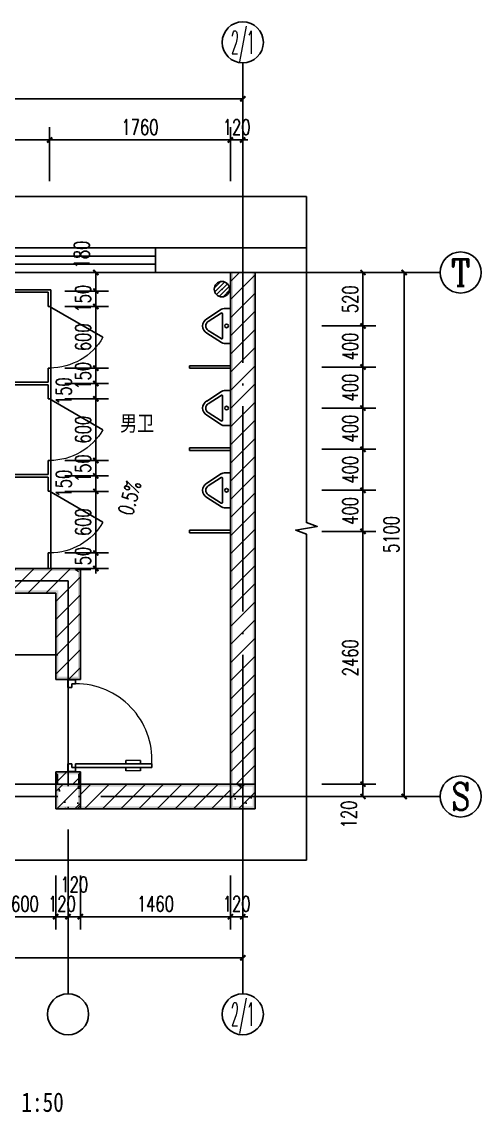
# Model space of a CAD drawing. Extents: x 14095202 to 14511487, y -1430609 to -90420.
# Drawn here: x 14101692 to 14106162, y -1408304 to -1397691 of the extents above; entities that cross this region are included whole.
import ezdxf
from ezdxf.enums import TextEntityAlignment as Align

# ---------------------------------------------------------------- set-up
doc = ezdxf.new("R2010")
doc.units = 0
doc.header["$LTSCALE"] = 1000
doc.header["$MEASUREMENT"] = 0
doc.linetypes.add('DOTE', pattern=[2.42, 2, -0.2, 0.02, -0.2])
for name, color, linetype in [('AXIS', 3, 'Continuous'), ('AXIS_TEXT', 7, 'Continuous'), ('COLUMN', 2, 'Continuous'), ('DIM_SYMB', 3, 'Continuous'), ('DOTE', 1, 'DOTE'), ('LVTRY', 6, 'Continuous'), ('PUB_DIM', 3, 'Continuous'), ('PUB_HATCH', 8, 'Continuous'), ('PUB_TEXT', 7, 'Continuous'), ('PUB_WALL', 9, 'Continuous'), ('WALL', 9, 'Continuous'), ('WALL-PARAPET', 6, 'Continuous'), ('WINDOW', 4, 'Continuous')]:
    doc.layers.add(name, color=color, linetype=linetype)
doc.styles.add('_TCH_AXIS', font='COMPLEX', dxfattribs={"bigfont": 'GBCBIG'})
doc.styles.add('_TCH_DIM', font='SIMPLEX', dxfattribs={"bigfont": 'GBCBIG'})
doc.styles.add('_TCH_DIM_T3', font='SIMPLEX', dxfattribs={"width": 0.705882, "bigfont": 'GBCBIG'})
doc.styles.add('COMPLEX', font='COMPLEX')
doc.styles.add('YAYA', font='', dxfattribs={"width": 0.8, "height": 1})
doc.styles.get('YAYA').set_extended_font_data('SimSun')
doc.dimstyles.new('_TCH_ARCH&&50', dxfattribs={"dimtxt": 148.75, "dimasz": 50, "dimexe": 125, "dimexo": 150, "dimgap": 50, "dimtad": 1, "dimdec": 0, "dimzin": 0, "dimdsep": 46, "dimtxsty": '_TCH_DIM_T3', "dimblk": 'ARCHTICK', "dimcen": 0.09, "dimclrt": 7, "dimazin": 2, "dimtfac": 1, "dimtdec": 0, "dimtix": 1, "dimtmove": 2, "dimatfit": 3, "dimfxl": 0, "dimtolj": 1, "dimtzin": 0, "dimarcsym": 0})
pattern_1 = [(45, (0, 89.76), (-88.388383, 88.388383), [])]
pattern_2 = [(45, (0, 0), (-88.3883476, 88.3883476), []), (50, (0, 0), (358.630091, -31.3760675), [37.5, -412.5]), (355, (0, 0), (-69.375667, 376.096067), [30, -330]), (100.4514, (29.9, -2.6), (289.254691, 344.719771), [31.870095, -350.571056]), (46.1842, (0, 100), (533.620524, -82.759507), [56.25, -618.75]), (96.6356, (44.47, 93.1), (467.331353, 487.058935), [47.805144, -525.8565]), (351.1842, (0, 100), (467.330973, 487.0593), [45, -495]), (21, (50, 75), (298.453526, -201.3094453), [37.5, -412.5]), (326, (50, 75), (121.657666, 362.575023), [30, -330]), (71.4514, (74.87, 58.22), (420.111314, 161.265248), [31.870095, -350.571056]), (37.5, (0, 0), (6.0799277, 166.4469269), [0, -326, 0, -335, 0, -331.25]), (7.5, (0, 0), (131.5347687, 197.205856), [0, -191, 0, -318.5, 0, -126.25]), (327.5, (-111.5, 0), (266.9112181, -11.2774359), [0, -125, 0, -390, 0, -517.5]), (317.5, (-161.5, 0), (291.5930847, 50.052491), [0, -162.5, 0, -259, 0, -367.5])]

# ---------------------------------------------------------------- blocks, each defined once
blk = doc.blocks.new('$lvtry$00000171')
for p, q in [((-74, 11), (-11, 74)), ((-70, -27), (27, 70)), ((-53, -53), (53, 53)), ((-27, -70), (70, 27)), ((11, -74), (74, -11))]:
    blk.add_line(p, q)
blk.add_circle((0, 0), 75)
blk.add_point((0, 0))
blk = doc.blocks.new('$lvtry$00000007')
for p, q in [((-170, 0), (170, 0)), ((-170, -61), (-170, 0)), ((-162, -88), (-69, -231)), ((-124, -91), (-43, -216)), ((-116, -76), (116, -76)), ((43, -216), (124, -91)), ((69, -231), (162, -88)), ((170, -61), (170, 0))]:
    blk.add_line(p, q)
blk.add_circle((0, -38), 17.7)
for centre, radius, start, end in [((-120, -61), 50, 180, 213.0863), ((-116, -86), 10, 90, 213.0863), ((116, -86), 10, 326.9137, 90), ((120, -61), 50, 326.9137, 0), ((0, -191), 80, 210, 330), ((0, -191), 50, 210, 330)]:
    blk.add_arc(centre, radius, start, end)
blk = doc.blocks.new('$DorLib2D$00000009')
for p, q in [((0.413, 0.905), (0.413, 0.081)), ((0.454, 0.905), (0.413, 0.905)), ((0.454, 0.081), (0.454, 0.905)), ((0.413, 0.782), (0.378, 0.782)), ((0.489, 0.782), (0.454, 0.782)), ((0.413, 0.624), (0.378, 0.624)), ((0.489, 0.624), (0.454, 0.624)), ((-0.494, 0.081), (-0.453, 0.081)), ((-0.494, -0.002), (-0.494, 0.081)), ((-0.453, 0.081), (-0.453, 0.039)), ((-0.453, 0.039), (-0.412, 0.039)), ((-0.412, 0.039), (-0.412, -0.002)), ((0.413, 0.081), (0.454, 0.081)), ((0.454, 0.039), (0.413, 0.039)), ((0.413, 0.039), (0.413, -0.002)), ((0.495, 0.081), (0.454, 0.081)), ((0.454, 0.081), (0.454, 0.039)), ((0.495, -0.002), (0.495, 0.081)), ((-0.494, -0.002), (-0.494, -0.002)), ((-0.412, -0.002), (-0.494, -0.002)), ((0.413, -0.002), (0.495, -0.002)), ((0.495, -0.002), (0.495, -0.002))]:
    blk.add_line(p, q)
at = {"lineweight": 13}
for p, q in [((0.378, 0.782), (0.378, 0.624)), ((0.489, 0.782), (0.489, 0.624))]:
    blk.add_line(p, q, dxfattribs=at)
blk.add_arc((0.372, 0.082), 0.825, 87.134, 180.0717, dxfattribs=at)
blk = doc.blocks.new('$TCHSYS$APDOOR2D')
blk.add_line((0.5, 0), (0, 0.866))
at = {"lineweight": 13}
blk.add_arc((0.5, 0), 1, 120, 180, dxfattribs=at)
blk = doc.blocks.new('$TCHSYS$WIN2D')
for p, q in [((-0.5, 0.5), (0.5, 0.5)), ((-0.5, 0.5), (-0.5, -0.5)), ((0.5, 0.5), (0.5, -0.5)), ((0.5, 0.1667), (-0.5, 0.1667)), ((0.5, -0.1667), (-0.5, -0.1667)), ((-0.5, -0.5), (0.5, -0.5))]:
    blk.add_line(p, q)
blk = doc.blocks.new('_AXISO')
blk.add_circle((0, 0), 0.5)
at = {"layer": 'AXIS_TEXT', "style": 'COMPLEX', "width": 1.041667}
blk.add_attdef('A', text='', height=0.56, dxfattribs=at).set_placement((-0.25, -0.28), (0.25, -0.28), align=Align.FIT)
blk = doc.blocks.new('_ArchTick')
at = {"color": 0, "linetype": 'ByBlock', "const_width": 0.4}
blk.add_lwpolyline([(-0.5, -0.5), (0.5, 0.5)], dxfattribs=at)
blk = doc.blocks.new('*D939')
at = {"layer": 'AXIS', "color": 0, "lineweight": -2}
for p, q in [((14097642, -1399241), (14097642, -1398316)), ((14103842, -1399241), (14103842, -1398316)), ((14097642, -1398441), (14103842, -1398441))]:
    blk.add_line(p, q, dxfattribs=at)
at = {"layer": 'Defpoints', "color": 0}
for p in [(14103842, -1398441), (14097642, -1399391), (14103842, -1399391)]:
    blk.add_point(p, dxfattribs=at)
at = {"layer": 'AXIS', "color": 0, "lineweight": -2, "xscale": 50, "yscale": 50, "zscale": 50, "rotation": 180}
blk.add_blockref('_ArchTick', (14097642, -1398441), dxfattribs=at)
at = {"layer": 'AXIS', "color": 0, "lineweight": -2, "xscale": 50, "yscale": 50, "zscale": 50}
blk.add_blockref('_ArchTick', (14103842, -1398441), dxfattribs=at)
at = {"layer": 'AXIS', "color": 7, "insert": (14100742, -1398316), "char_height": 148.8, "attachment_point": 5, "style": '_TCH_DIM_T3'}
blk.add_mtext('\\A1;6200', dxfattribs=at)
blk = doc.blocks.new('*D944')
at = {"layer": 'AXIS', "color": 0, "lineweight": -2}
for p, q in [((14100762, -1399241), (14100762, -1398716)), ((14101962, -1399241), (14101962, -1398716)), ((14100762, -1398841), (14101962, -1398841))]:
    blk.add_line(p, q, dxfattribs=at)
at = {"layer": 'Defpoints', "color": 0}
for p in [(14101962, -1398841), (14100762, -1399391), (14101962, -1399391)]:
    blk.add_point(p, dxfattribs=at)
at = {"layer": 'AXIS', "color": 0, "lineweight": -2, "xscale": 50, "yscale": 50, "zscale": 50, "rotation": 180}
blk.add_blockref('_ArchTick', (14100762, -1398841), dxfattribs=at)
at = {"layer": 'AXIS', "color": 0, "lineweight": -2, "xscale": 50, "yscale": 50, "zscale": 50}
blk.add_blockref('_ArchTick', (14101962, -1398841), dxfattribs=at)
at = {"layer": 'AXIS', "color": 7, "insert": (14101362, -1398716), "char_height": 148.8, "attachment_point": 5, "style": '_TCH_DIM_T3'}
blk.add_mtext('\\A1;1200', dxfattribs=at)
blk = doc.blocks.new('*D945')
at = {"layer": 'AXIS', "color": 0, "lineweight": -2}
for p, q in [((14101962, -1399241), (14101962, -1398716)), ((14103722, -1399241), (14103722, -1398716)), ((14101962, -1398841), (14103722, -1398841))]:
    blk.add_line(p, q, dxfattribs=at)
at = {"layer": 'Defpoints', "color": 0}
for p in [(14103722, -1398841), (14101962, -1399391), (14103722, -1399391)]:
    blk.add_point(p, dxfattribs=at)
at = {"layer": 'AXIS', "color": 0, "lineweight": -2, "xscale": 50, "yscale": 50, "zscale": 50, "rotation": 180}
blk.add_blockref('_ArchTick', (14101962, -1398841), dxfattribs=at)
at = {"layer": 'AXIS', "color": 0, "lineweight": -2, "xscale": 50, "yscale": 50, "zscale": 50}
blk.add_blockref('_ArchTick', (14103722, -1398841), dxfattribs=at)
at = {"layer": 'AXIS', "color": 7, "insert": (14102842, -1398716), "char_height": 148.8, "attachment_point": 5, "style": '_TCH_DIM_T3'}
blk.add_mtext('\\A1;1760', dxfattribs=at)
blk = doc.blocks.new('*D946')
at = {"layer": 'AXIS', "color": 0, "lineweight": -2}
for p, q in [((14103722, -1399241), (14103722, -1398716)), ((14103842, -1399241), (14103842, -1398716)), ((14103722, -1398841), (14103672, -1398841)), ((14103722, -1398841), (14103842, -1398841)), ((14103842, -1398841), (14103892, -1398841))]:
    blk.add_line(p, q, dxfattribs=at)
at = {"layer": 'Defpoints', "color": 0}
for p in [(14103842, -1398841), (14103722, -1399391), (14103842, -1399391)]:
    blk.add_point(p, dxfattribs=at)
at = {"layer": 'AXIS', "color": 0, "lineweight": -2, "xscale": 50, "yscale": 50, "zscale": 50}
blk.add_blockref('_ArchTick', (14103722, -1398841), dxfattribs=at)
at = {"layer": 'AXIS', "color": 0, "lineweight": -2, "xscale": 50, "yscale": 50, "zscale": 50, "rotation": 180}
blk.add_blockref('_ArchTick', (14103842, -1398841), dxfattribs=at)
at = {"layer": 'AXIS', "color": 7, "insert": (14103782, -1398716), "char_height": 148.8, "attachment_point": 5, "style": '_TCH_DIM_T3'}
blk.add_mtext('\\A1;120', dxfattribs=at)
blk = doc.blocks.new('*D947')
at = {"layer": 'AXIS', "color": 0, "lineweight": -2}
for p, q in [((14097642, -1406001), (14097642, -1406926)), ((14103842, -1406001), (14103842, -1406926)), ((14097642, -1406801), (14103842, -1406801))]:
    blk.add_line(p, q, dxfattribs=at)
at = {"layer": 'Defpoints', "color": 0}
for p in [(14097642, -1405851), (14103842, -1405851), (14103842, -1406801)]:
    blk.add_point(p, dxfattribs=at)
at = {"layer": 'AXIS', "color": 0, "lineweight": -2, "xscale": 50, "yscale": 50, "zscale": 50, "rotation": 180}
blk.add_blockref('_ArchTick', (14097642, -1406801), dxfattribs=at)
at = {"layer": 'AXIS', "color": 0, "lineweight": -2, "xscale": 50, "yscale": 50, "zscale": 50}
blk.add_blockref('_ArchTick', (14103842, -1406801), dxfattribs=at)
at = {"layer": 'AXIS', "color": 7, "insert": (14100742, -1406676), "char_height": 148.8, "attachment_point": 5, "style": '_TCH_DIM_T3'}
blk.add_mtext('\\A1;6200', dxfattribs=at)
blk = doc.blocks.new('*D954')
at = {"layer": 'AXIS', "color": 0, "lineweight": -2}
for p, q in [((14101422, -1406001), (14101422, -1406526)), ((14102022, -1406001), (14102022, -1406526)), ((14101422, -1406401), (14102022, -1406401))]:
    blk.add_line(p, q, dxfattribs=at)
at = {"layer": 'Defpoints', "color": 0}
for p in [(14101422, -1405851), (14102022, -1405851), (14102022, -1406401)]:
    blk.add_point(p, dxfattribs=at)
at = {"layer": 'AXIS', "color": 0, "lineweight": -2, "xscale": 50, "yscale": 50, "zscale": 50, "rotation": 180}
blk.add_blockref('_ArchTick', (14101422, -1406401), dxfattribs=at)
at = {"layer": 'AXIS', "color": 0, "lineweight": -2, "xscale": 50, "yscale": 50, "zscale": 50}
blk.add_blockref('_ArchTick', (14102022, -1406401), dxfattribs=at)
at = {"layer": 'AXIS', "color": 7, "insert": (14101722, -1406276), "char_height": 148.8, "attachment_point": 5, "style": '_TCH_DIM_T3'}
blk.add_mtext('\\A1;600', dxfattribs=at)
blk = doc.blocks.new('*D955')
at = {"layer": 'AXIS', "color": 0, "lineweight": -2}
for p, q in [((14102022, -1406001), (14102022, -1406526)), ((14102142, -1406001), (14102142, -1406526)), ((14102022, -1406401), (14101972, -1406401)), ((14102022, -1406401), (14102142, -1406401)), ((14102142, -1406401), (14102192, -1406401))]:
    blk.add_line(p, q, dxfattribs=at)
at = {"layer": 'Defpoints', "color": 0}
for p in [(14102022, -1405851), (14102142, -1405851), (14102142, -1406401)]:
    blk.add_point(p, dxfattribs=at)
at = {"layer": 'AXIS', "color": 0, "lineweight": -2, "xscale": 50, "yscale": 50, "zscale": 50}
blk.add_blockref('_ArchTick', (14102022, -1406401), dxfattribs=at)
at = {"layer": 'AXIS', "color": 0, "lineweight": -2, "xscale": 50, "yscale": 50, "zscale": 50, "rotation": 180}
blk.add_blockref('_ArchTick', (14102142, -1406401), dxfattribs=at)
at = {"layer": 'AXIS', "color": 7, "insert": (14102082, -1406276), "char_height": 148.8, "attachment_point": 5, "style": '_TCH_DIM_T3'}
blk.add_mtext('\\A1;120', dxfattribs=at)
blk = doc.blocks.new('*D956')
at = {"layer": 'AXIS', "color": 0, "lineweight": -2}
for p, q in [((14102142, -1406001), (14102142, -1406526)), ((14102262, -1406001), (14102262, -1406526)), ((14102142, -1406401), (14102262, -1406401))]:
    blk.add_line(p, q, dxfattribs=at)
at = {"layer": 'Defpoints', "color": 0}
for p in [(14102142, -1405851), (14102262, -1405851), (14102262, -1406401)]:
    blk.add_point(p, dxfattribs=at)
at = {"layer": 'AXIS', "color": 0, "lineweight": -2, "xscale": 50, "yscale": 50, "zscale": 50, "rotation": 180}
blk.add_blockref('_ArchTick', (14102142, -1406401), dxfattribs=at)
at = {"layer": 'AXIS', "color": 0, "lineweight": -2, "xscale": 50, "yscale": 50, "zscale": 50}
blk.add_blockref('_ArchTick', (14102262, -1406401), dxfattribs=at)
at = {"layer": 'AXIS', "color": 7, "insert": (14102202, -1406088), "char_height": 148.8, "attachment_point": 5, "style": '_TCH_DIM_T3'}
blk.add_mtext('\\A1;120', dxfattribs=at)
blk = doc.blocks.new('*D957')
at = {"layer": 'AXIS', "color": 0, "lineweight": -2}
for p, q in [((14102262, -1406001), (14102262, -1406526)), ((14103722, -1406001), (14103722, -1406526)), ((14102262, -1406401), (14103722, -1406401))]:
    blk.add_line(p, q, dxfattribs=at)
at = {"layer": 'Defpoints', "color": 0}
for p in [(14102262, -1405851), (14103722, -1405851), (14103722, -1406401)]:
    blk.add_point(p, dxfattribs=at)
at = {"layer": 'AXIS', "color": 0, "lineweight": -2, "xscale": 50, "yscale": 50, "zscale": 50, "rotation": 180}
blk.add_blockref('_ArchTick', (14102262, -1406401), dxfattribs=at)
at = {"layer": 'AXIS', "color": 0, "lineweight": -2, "xscale": 50, "yscale": 50, "zscale": 50}
blk.add_blockref('_ArchTick', (14103722, -1406401), dxfattribs=at)
at = {"layer": 'AXIS', "color": 7, "insert": (14102992, -1406276), "char_height": 148.8, "attachment_point": 5, "style": '_TCH_DIM_T3'}
blk.add_mtext('\\A1;1460', dxfattribs=at)
blk = doc.blocks.new('*D958')
at = {"layer": 'AXIS', "color": 0, "lineweight": -2}
for p, q in [((14103722, -1406001), (14103722, -1406526)), ((14103842, -1406001), (14103842, -1406526)), ((14103722, -1406401), (14103672, -1406401)), ((14103722, -1406401), (14103842, -1406401)), ((14103842, -1406401), (14103892, -1406401))]:
    blk.add_line(p, q, dxfattribs=at)
at = {"layer": 'Defpoints', "color": 0}
for p in [(14103722, -1405851), (14103842, -1405851), (14103842, -1406401)]:
    blk.add_point(p, dxfattribs=at)
at = {"layer": 'AXIS', "color": 0, "lineweight": -2, "xscale": 50, "yscale": 50, "zscale": 50}
blk.add_blockref('_ArchTick', (14103722, -1406401), dxfattribs=at)
at = {"layer": 'AXIS', "color": 0, "lineweight": -2, "xscale": 50, "yscale": 50, "zscale": 50, "rotation": 180}
blk.add_blockref('_ArchTick', (14103842, -1406401), dxfattribs=at)
at = {"layer": 'AXIS', "color": 7, "insert": (14103782, -1406276), "char_height": 148.8, "attachment_point": 5, "style": '_TCH_DIM_T3'}
blk.add_mtext('\\A1;120', dxfattribs=at)
blk = doc.blocks.new('*D969')
at = {"layer": 'AXIS', "color": 0, "lineweight": -2}
for p, q in [((14104612, -1400131), (14105537, -1400131)), ((14105412, -1405231), (14105412, -1400131)), ((14104612, -1405231), (14105537, -1405231))]:
    blk.add_line(p, q, dxfattribs=at)
at = {"layer": 'Defpoints', "color": 0}
for p in [(14104462, -1400131), (14105412, -1400131), (14104462, -1405231)]:
    blk.add_point(p, dxfattribs=at)
at = {"layer": 'AXIS', "color": 0, "lineweight": -2, "xscale": 50, "yscale": 50, "zscale": 50}
for p, rotation in [((14105412, -1400131), 90), ((14105412, -1405231), 270)]:
    blk.add_blockref('_ArchTick', p, dxfattribs=dict(at, rotation=rotation))
at = {"layer": 'AXIS', "color": 7, "insert": (14105288, -1402681), "char_height": 148.8, "attachment_point": 5, "rotation": 90, "style": '_TCH_DIM_T3'}
blk.add_mtext('\\A1;5100', dxfattribs=at)
blk = doc.blocks.new('*D970')
at = {"layer": 'AXIS', "color": 0, "lineweight": -2}
for p, q in [((14104612, -1400131), (14105137, -1400131)), ((14105012, -1400651), (14105012, -1400131)), ((14104612, -1400651), (14105137, -1400651))]:
    blk.add_line(p, q, dxfattribs=at)
at = {"layer": 'Defpoints', "color": 0}
for p in [(14104462, -1400131), (14105012, -1400131), (14104462, -1400651)]:
    blk.add_point(p, dxfattribs=at)
at = {"layer": 'AXIS', "color": 0, "lineweight": -2, "xscale": 50, "yscale": 50, "zscale": 50}
for p, rotation in [((14105012, -1400131), 90), ((14105012, -1400651), 270)]:
    blk.add_blockref('_ArchTick', p, dxfattribs=dict(at, rotation=rotation))
at = {"layer": 'AXIS', "color": 7, "insert": (14104888, -1400391), "char_height": 148.8, "attachment_point": 5, "rotation": 90, "style": '_TCH_DIM_T3'}
blk.add_mtext('\\A1;520', dxfattribs=at)
blk = doc.blocks.new('*D971')
at = {"layer": 'AXIS', "color": 0, "lineweight": -2}
for p, q in [((14104612, -1400651), (14105137, -1400651)), ((14105012, -1401051), (14105012, -1400651)), ((14104612, -1401051), (14105137, -1401051))]:
    blk.add_line(p, q, dxfattribs=at)
at = {"layer": 'Defpoints', "color": 0}
for p in [(14104462, -1400651), (14105012, -1400651), (14104462, -1401051)]:
    blk.add_point(p, dxfattribs=at)
at = {"layer": 'AXIS', "color": 0, "lineweight": -2, "xscale": 50, "yscale": 50, "zscale": 50}
for p, rotation in [((14105012, -1400651), 90), ((14105012, -1401051), 270)]:
    blk.add_blockref('_ArchTick', p, dxfattribs=dict(at, rotation=rotation))
at = {"layer": 'AXIS', "color": 7, "insert": (14104888, -1400851), "char_height": 148.8, "attachment_point": 5, "rotation": 90, "style": '_TCH_DIM_T3'}
blk.add_mtext('\\A1;400', dxfattribs=at)
blk = doc.blocks.new('*D972')
at = {"layer": 'AXIS', "color": 0, "lineweight": -2}
for p, q in [((14104612, -1401051), (14105137, -1401051)), ((14105012, -1401451), (14105012, -1401051)), ((14104612, -1401451), (14105137, -1401451))]:
    blk.add_line(p, q, dxfattribs=at)
at = {"layer": 'Defpoints', "color": 0}
for p in [(14104462, -1401051), (14105012, -1401051), (14104462, -1401451)]:
    blk.add_point(p, dxfattribs=at)
at = {"layer": 'AXIS', "color": 0, "lineweight": -2, "xscale": 50, "yscale": 50, "zscale": 50}
for p, rotation in [((14105012, -1401051), 90), ((14105012, -1401451), 270)]:
    blk.add_blockref('_ArchTick', p, dxfattribs=dict(at, rotation=rotation))
at = {"layer": 'AXIS', "color": 7, "insert": (14104888, -1401251), "char_height": 148.8, "attachment_point": 5, "rotation": 90, "style": '_TCH_DIM_T3'}
blk.add_mtext('\\A1;400', dxfattribs=at)
blk = doc.blocks.new('*D973')
at = {"layer": 'AXIS', "color": 0, "lineweight": -2}
for p, q in [((14104612, -1401451), (14105137, -1401451)), ((14105012, -1401851), (14105012, -1401451)), ((14104612, -1401851), (14105137, -1401851))]:
    blk.add_line(p, q, dxfattribs=at)
at = {"layer": 'Defpoints', "color": 0}
for p in [(14104462, -1401451), (14105012, -1401451), (14104462, -1401851)]:
    blk.add_point(p, dxfattribs=at)
at = {"layer": 'AXIS', "color": 0, "lineweight": -2, "xscale": 50, "yscale": 50, "zscale": 50}
for p, rotation in [((14105012, -1401451), 90), ((14105012, -1401851), 270)]:
    blk.add_blockref('_ArchTick', p, dxfattribs=dict(at, rotation=rotation))
at = {"layer": 'AXIS', "color": 7, "insert": (14104888, -1401651), "char_height": 148.8, "attachment_point": 5, "rotation": 90, "style": '_TCH_DIM_T3'}
blk.add_mtext('\\A1;400', dxfattribs=at)
blk = doc.blocks.new('*D974')
at = {"layer": 'AXIS', "color": 0, "lineweight": -2}
for p, q in [((14104612, -1401851), (14105137, -1401851)), ((14105012, -1402251), (14105012, -1401851)), ((14104612, -1402251), (14105137, -1402251))]:
    blk.add_line(p, q, dxfattribs=at)
at = {"layer": 'Defpoints', "color": 0}
for p in [(14104462, -1401851), (14105012, -1401851), (14104462, -1402251)]:
    blk.add_point(p, dxfattribs=at)
at = {"layer": 'AXIS', "color": 0, "lineweight": -2, "xscale": 50, "yscale": 50, "zscale": 50}
for p, rotation in [((14105012, -1401851), 90), ((14105012, -1402251), 270)]:
    blk.add_blockref('_ArchTick', p, dxfattribs=dict(at, rotation=rotation))
at = {"layer": 'AXIS', "color": 7, "insert": (14104888, -1402051), "char_height": 148.8, "attachment_point": 5, "rotation": 90, "style": '_TCH_DIM_T3'}
blk.add_mtext('\\A1;400', dxfattribs=at)
blk = doc.blocks.new('*D975')
at = {"layer": 'AXIS', "color": 0, "lineweight": -2}
for p, q in [((14104612, -1402251), (14105137, -1402251)), ((14105012, -1402651), (14105012, -1402251)), ((14104612, -1402651), (14105137, -1402651))]:
    blk.add_line(p, q, dxfattribs=at)
at = {"layer": 'Defpoints', "color": 0}
for p in [(14104462, -1402251), (14105012, -1402251), (14104462, -1402651)]:
    blk.add_point(p, dxfattribs=at)
at = {"layer": 'AXIS', "color": 0, "lineweight": -2, "xscale": 50, "yscale": 50, "zscale": 50}
for p, rotation in [((14105012, -1402251), 90), ((14105012, -1402651), 270)]:
    blk.add_blockref('_ArchTick', p, dxfattribs=dict(at, rotation=rotation))
at = {"layer": 'AXIS', "color": 7, "insert": (14104888, -1402451), "char_height": 148.8, "attachment_point": 5, "rotation": 90, "style": '_TCH_DIM_T3'}
blk.add_mtext('\\A1;400', dxfattribs=at)
blk = doc.blocks.new('*D976')
at = {"layer": 'AXIS', "color": 0, "lineweight": -2}
for p, q in [((14104612, -1402651), (14105137, -1402651)), ((14105012, -1405111), (14105012, -1402651)), ((14104612, -1405111), (14105137, -1405111))]:
    blk.add_line(p, q, dxfattribs=at)
at = {"layer": 'Defpoints', "color": 0}
for p in [(14104462, -1402651), (14105012, -1402651), (14104462, -1405111)]:
    blk.add_point(p, dxfattribs=at)
at = {"layer": 'AXIS', "color": 0, "lineweight": -2, "xscale": 50, "yscale": 50, "zscale": 50}
for p, rotation in [((14105012, -1402651), 90), ((14105012, -1405111), 270)]:
    blk.add_blockref('_ArchTick', p, dxfattribs=dict(at, rotation=rotation))
at = {"layer": 'AXIS', "color": 7, "insert": (14104888, -1403881), "char_height": 148.8, "attachment_point": 5, "rotation": 90, "style": '_TCH_DIM_T3'}
blk.add_mtext('\\A1;2460', dxfattribs=at)
blk = doc.blocks.new('*D977')
at = {"layer": 'AXIS', "color": 0, "lineweight": -2}
for p, q in [((14104612, -1405111), (14105137, -1405111)), ((14105012, -1405231), (14105012, -1405111)), ((14104612, -1405231), (14105137, -1405231))]:
    blk.add_line(p, q, dxfattribs=at)
at = {"layer": 'Defpoints', "color": 0}
for p in [(14104462, -1405111), (14105012, -1405111), (14104462, -1405231)]:
    blk.add_point(p, dxfattribs=at)
at = {"layer": 'AXIS', "color": 0, "lineweight": -2, "xscale": 50, "yscale": 50, "zscale": 50}
for p, rotation in [((14105012, -1405111), 90), ((14105012, -1405231), 270)]:
    blk.add_blockref('_ArchTick', p, dxfattribs=dict(at, rotation=rotation))
at = {"layer": 'AXIS', "color": 7, "insert": (14104875, -1405406), "char_height": 148.8, "attachment_point": 5, "rotation": 90, "style": '_TCH_DIM_T3'}
blk.add_mtext('\\A1;120', dxfattribs=at)
blk = doc.blocks.new('*D988')
at = {"layer": 'Defpoints', "color": 0}
for p in [(14101962, -1400131), (14102412, -1400131), (14101962, -1400311)]:
    blk.add_point(p, dxfattribs=at)
at = {"layer": 'PUB_DIM', "color": 0, "lineweight": -2}
for p, q in [((14102112, -1400131), (14102537, -1400131)), ((14102412, -1400311), (14102412, -1400131)), ((14102112, -1400311), (14102537, -1400311))]:
    blk.add_line(p, q, dxfattribs=at)
at = {"layer": 'PUB_DIM', "color": 0, "lineweight": -2, "xscale": 50, "yscale": 50, "zscale": 50}
for p, rotation in [((14102412, -1400131), 90), ((14102412, -1400311), 270)]:
    blk.add_blockref('_ArchTick', p, dxfattribs=dict(at, rotation=rotation))
at = {"layer": 'PUB_DIM', "color": 7, "insert": (14102275, -1399956), "char_height": 148.8, "attachment_point": 5, "rotation": 90, "style": '_TCH_DIM_T3'}
blk.add_mtext('\\A1;180', dxfattribs=at)
blk = doc.blocks.new('*D989')
at = {"layer": 'Defpoints', "color": 0}
for p in [(14101962, -1400311), (14102412, -1400311), (14101962, -1400461)]:
    blk.add_point(p, dxfattribs=at)
at = {"layer": 'PUB_DIM', "color": 0, "lineweight": -2}
for p, q in [((14102412, -1400311), (14102412, -1400261)), ((14102112, -1400311), (14102537, -1400311)), ((14102412, -1400461), (14102412, -1400311)), ((14102112, -1400461), (14102537, -1400461)), ((14102412, -1400461), (14102412, -1400511))]:
    blk.add_line(p, q, dxfattribs=at)
at = {"layer": 'PUB_DIM', "color": 0, "lineweight": -2, "xscale": 50, "yscale": 50, "zscale": 50}
for p, rotation in [((14102412, -1400311), 270), ((14102412, -1400461), 90)]:
    blk.add_blockref('_ArchTick', p, dxfattribs=dict(at, rotation=rotation))
at = {"layer": 'PUB_DIM', "color": 7, "insert": (14102288, -1400386), "char_height": 148.8, "attachment_point": 5, "rotation": 90, "style": '_TCH_DIM_T3'}
blk.add_mtext('\\A1;150', dxfattribs=at)
blk = doc.blocks.new('*D990')
at = {"layer": 'Defpoints', "color": 0}
for p in [(14101962, -1400461), (14102412, -1400461), (14101962, -1401061)]:
    blk.add_point(p, dxfattribs=at)
at = {"layer": 'PUB_DIM', "color": 0, "lineweight": -2}
for p, q in [((14102112, -1400461), (14102537, -1400461)), ((14102412, -1401061), (14102412, -1400461)), ((14102112, -1401061), (14102537, -1401061))]:
    blk.add_line(p, q, dxfattribs=at)
at = {"layer": 'PUB_DIM', "color": 0, "lineweight": -2, "xscale": 50, "yscale": 50, "zscale": 50}
for p, rotation in [((14102412, -1400461), 90), ((14102412, -1401061), 270)]:
    blk.add_blockref('_ArchTick', p, dxfattribs=dict(at, rotation=rotation))
at = {"layer": 'PUB_DIM', "color": 7, "insert": (14102288, -1400761), "char_height": 148.8, "attachment_point": 5, "rotation": 90, "style": '_TCH_DIM_T3'}
blk.add_mtext('\\A1;600', dxfattribs=at)
blk = doc.blocks.new('*D991')
at = {"layer": 'Defpoints', "color": 0}
for p in [(14101962, -1401061), (14102412, -1401061), (14101962, -1401211)]:
    blk.add_point(p, dxfattribs=at)
at = {"layer": 'PUB_DIM', "color": 0, "lineweight": -2}
for p, q in [((14102412, -1401061), (14102412, -1401011)), ((14102112, -1401061), (14102537, -1401061)), ((14102412, -1401211), (14102412, -1401061)), ((14102112, -1401211), (14102537, -1401211)), ((14102412, -1401211), (14102412, -1401261))]:
    blk.add_line(p, q, dxfattribs=at)
at = {"layer": 'PUB_DIM', "color": 0, "lineweight": -2, "xscale": 50, "yscale": 50, "zscale": 50}
for p, rotation in [((14102412, -1401061), 270), ((14102412, -1401211), 90)]:
    blk.add_blockref('_ArchTick', p, dxfattribs=dict(at, rotation=rotation))
at = {"layer": 'PUB_DIM', "color": 7, "insert": (14102288, -1401136), "char_height": 148.8, "attachment_point": 5, "rotation": 90, "style": '_TCH_DIM_T3'}
blk.add_mtext('\\A1;150', dxfattribs=at)
blk = doc.blocks.new('*D992')
at = {"layer": 'Defpoints', "color": 0}
for p in [(14101962, -1401211), (14102412, -1401211), (14101962, -1401361)]:
    blk.add_point(p, dxfattribs=at)
at = {"layer": 'PUB_DIM', "color": 0, "lineweight": -2}
for p, q in [((14102112, -1401211), (14102537, -1401211)), ((14102412, -1401361), (14102412, -1401211)), ((14102112, -1401361), (14102537, -1401361))]:
    blk.add_line(p, q, dxfattribs=at)
at = {"layer": 'PUB_DIM', "color": 0, "lineweight": -2, "xscale": 50, "yscale": 50, "zscale": 50}
for p, rotation in [((14102412, -1401211), 90), ((14102412, -1401361), 270)]:
    blk.add_blockref('_ArchTick', p, dxfattribs=dict(at, rotation=rotation))
at = {"layer": 'PUB_DIM', "color": 7, "insert": (14102100, -1401286), "char_height": 148.8, "attachment_point": 5, "rotation": 90, "style": '_TCH_DIM_T3'}
blk.add_mtext('\\A1;150', dxfattribs=at)
blk = doc.blocks.new('*D993')
at = {"layer": 'Defpoints', "color": 0}
for p in [(14101962, -1401361), (14102412, -1401361), (14101962, -1401961)]:
    blk.add_point(p, dxfattribs=at)
at = {"layer": 'PUB_DIM', "color": 0, "lineweight": -2}
for p, q in [((14102112, -1401361), (14102537, -1401361)), ((14102412, -1401961), (14102412, -1401361)), ((14102112, -1401961), (14102537, -1401961))]:
    blk.add_line(p, q, dxfattribs=at)
at = {"layer": 'PUB_DIM', "color": 0, "lineweight": -2, "xscale": 50, "yscale": 50, "zscale": 50}
for p, rotation in [((14102412, -1401361), 90), ((14102412, -1401961), 270)]:
    blk.add_blockref('_ArchTick', p, dxfattribs=dict(at, rotation=rotation))
at = {"layer": 'PUB_DIM', "color": 7, "insert": (14102288, -1401661), "char_height": 148.8, "attachment_point": 5, "rotation": 90, "style": '_TCH_DIM_T3'}
blk.add_mtext('\\A1;600', dxfattribs=at)
blk = doc.blocks.new('*D994')
at = {"layer": 'Defpoints', "color": 0}
for p in [(14101962, -1401961), (14102412, -1401961), (14101962, -1402111)]:
    blk.add_point(p, dxfattribs=at)
at = {"layer": 'PUB_DIM', "color": 0, "lineweight": -2}
for p, q in [((14102112, -1401961), (14102537, -1401961)), ((14102412, -1401961), (14102412, -1401911)), ((14102412, -1402111), (14102412, -1401961)), ((14102112, -1402111), (14102537, -1402111)), ((14102412, -1402111), (14102412, -1402161))]:
    blk.add_line(p, q, dxfattribs=at)
at = {"layer": 'PUB_DIM', "color": 0, "lineweight": -2, "xscale": 50, "yscale": 50, "zscale": 50}
for p, rotation in [((14102412, -1401961), 270), ((14102412, -1402111), 90)]:
    blk.add_blockref('_ArchTick', p, dxfattribs=dict(at, rotation=rotation))
at = {"layer": 'PUB_DIM', "color": 7, "insert": (14102288, -1402036), "char_height": 148.8, "attachment_point": 5, "rotation": 90, "style": '_TCH_DIM_T3'}
blk.add_mtext('\\A1;150', dxfattribs=at)
blk = doc.blocks.new('*D995')
at = {"layer": 'Defpoints', "color": 0}
for p in [(14101962, -1402111), (14102412, -1402111), (14101962, -1402261)]:
    blk.add_point(p, dxfattribs=at)
at = {"layer": 'PUB_DIM', "color": 0, "lineweight": -2}
for p, q in [((14102112, -1402111), (14102537, -1402111)), ((14102412, -1402261), (14102412, -1402111)), ((14102112, -1402261), (14102537, -1402261))]:
    blk.add_line(p, q, dxfattribs=at)
at = {"layer": 'PUB_DIM', "color": 0, "lineweight": -2, "xscale": 50, "yscale": 50, "zscale": 50}
for p, rotation in [((14102412, -1402111), 90), ((14102412, -1402261), 270)]:
    blk.add_blockref('_ArchTick', p, dxfattribs=dict(at, rotation=rotation))
at = {"layer": 'PUB_DIM', "color": 7, "insert": (14102100, -1402186), "char_height": 148.8, "attachment_point": 5, "rotation": 90, "style": '_TCH_DIM_T3'}
blk.add_mtext('\\A1;150', dxfattribs=at)
blk = doc.blocks.new('*D996')
at = {"layer": 'Defpoints', "color": 0}
for p in [(14101962, -1402261), (14102412, -1402261), (14101962, -1402861)]:
    blk.add_point(p, dxfattribs=at)
at = {"layer": 'PUB_DIM', "color": 0, "lineweight": -2}
for p, q in [((14102112, -1402261), (14102537, -1402261)), ((14102412, -1402861), (14102412, -1402261)), ((14102112, -1402861), (14102537, -1402861))]:
    blk.add_line(p, q, dxfattribs=at)
at = {"layer": 'PUB_DIM', "color": 0, "lineweight": -2, "xscale": 50, "yscale": 50, "zscale": 50}
for p, rotation in [((14102412, -1402261), 90), ((14102412, -1402861), 270)]:
    blk.add_blockref('_ArchTick', p, dxfattribs=dict(at, rotation=rotation))
at = {"layer": 'PUB_DIM', "color": 7, "insert": (14102288, -1402561), "char_height": 148.8, "attachment_point": 5, "rotation": 90, "style": '_TCH_DIM_T3'}
blk.add_mtext('\\A1;600', dxfattribs=at)
blk = doc.blocks.new('*D997')
at = {"layer": 'Defpoints', "color": 0}
for p in [(14101962, -1402861), (14102412, -1402861), (14101962, -1403011)]:
    blk.add_point(p, dxfattribs=at)
at = {"layer": 'PUB_DIM', "color": 0, "lineweight": -2}
for p, q in [((14102412, -1402861), (14102412, -1402811)), ((14102112, -1402861), (14102537, -1402861)), ((14102412, -1403011), (14102412, -1402861)), ((14102112, -1403011), (14102537, -1403011)), ((14102412, -1403011), (14102412, -1403061))]:
    blk.add_line(p, q, dxfattribs=at)
at = {"layer": 'PUB_DIM', "color": 0, "lineweight": -2, "xscale": 50, "yscale": 50, "zscale": 50}
for p, rotation in [((14102412, -1402861), 270), ((14102412, -1403011), 90)]:
    blk.add_blockref('_ArchTick', p, dxfattribs=dict(at, rotation=rotation))
at = {"layer": 'PUB_DIM', "color": 7, "insert": (14102288, -1402936), "char_height": 148.8, "attachment_point": 5, "rotation": 90, "style": '_TCH_DIM_T3'}
blk.add_mtext('\\A1;150', dxfattribs=at)

msp = doc.modelspace()

# ---------------------------------------------------------------- hatches: boundary and pattern name
at = {"layer": 'COLUMN'}
for points in [[(14102022.2, -1405110.8), (14102022.2, -1405350.8), (14102047.2, -1405325.8), (14102047.2, -1405135.8)], [(14102262.2, -1405110.8), (14102022.2, -1405110.8), (14102047.2, -1405135.8), (14102237.2, -1405135.8)], [(14102262.2, -1405350.8), (14102262.2, -1405110.8), (14102237.2, -1405135.8), (14102237.2, -1405325.8)], [(14103722.2, -1405110.8), (14103722.2, -1405350.8), (14103747.2, -1405325.8), (14103747.2, -1405135.8)], [(14103962.2, -1405110.8), (14103722.2, -1405110.8), (14103747.2, -1405135.8), (14103937.2, -1405135.8)], [(14103962.2, -1405350.8), (14103962.2, -1405110.8), (14103937.2, -1405135.8), (14103937.2, -1405325.8)], [(14102022.2, -1405350.8), (14102262.2, -1405350.8), (14102237.2, -1405325.8), (14102047.2, -1405325.8)], [(14103722.2, -1405350.8), (14103962.2, -1405350.8), (14103937.2, -1405325.8), (14103747.2, -1405325.8)]]:
    msp.add_hatch(color=256, dxfattribs=at).paths.add_polyline_path(points)
at = {"layer": 'PUB_HATCH'}
h = msp.add_hatch(dxfattribs=at)
h.set_pattern_fill('普通砖', color=256, scale=50, style=0)
h.set_pattern_definition(pattern_1)
h.paths.add_polyline_path([(14103722.2, -1405110.8), (14103962.2, -1405110.8), (14103962.2, -1400130.8), (14103722.2, -1400130.8)])
h = msp.add_hatch(dxfattribs=at)
h.set_pattern_fill('普通砖', color=256, scale=50, style=0)
h.set_pattern_definition(pattern_1)
h.paths.add_polyline_path([(14102262.2, -1403010.8), (14100762.2, -1403010.8), (14100682.2, -1403090.8), (14100762.2, -1403225.8), (14100762.2, -1403250.8), (14102022.2, -1403250.8)])
h = msp.add_hatch(dxfattribs=at)
h.set_pattern_fill('普通砖', color=256, scale=50, style=0)
h.set_pattern_definition(pattern_1)
h.paths.add_polyline_path([(14102262.2, -1403010.8), (14102022.2, -1403250.8), (14102022.2, -1404090.8), (14102262.2, -1404090.8)])
h = msp.add_hatch(dxfattribs=at)
h.set_pattern_fill('普通砖', color=256, scale=50, style=0)
h.set_pattern_definition(pattern_1)
h.paths.add_polyline_path([(14102022.2, -1405110.8), (14102262.2, -1405110.8), (14102262.2, -1404990.8), (14102022.2, -1404990.8)])
h = msp.add_hatch(dxfattribs=at)
h.set_pattern_fill('钢筋混凝土', color=256, scale=50, style=0)
h.set_pattern_definition(pattern_2)
h.paths.add_polyline_path([(14102022.2, -1405110.8), (14102022.2, -1405350.8), (14102262.2, -1405350.8), (14102262.2, -1405110.8)])
h = msp.add_hatch(dxfattribs=at)
h.set_pattern_fill('普通砖', color=256, scale=50, style=0)
h.set_pattern_definition(pattern_1)
h.paths.add_polyline_path([(14102262.2, -1405110.8), (14102262.2, -1405350.8), (14103722.2, -1405350.8), (14103722.2, -1405110.8)])
h = msp.add_hatch(dxfattribs=at)
h.set_pattern_fill('钢筋混凝土', color=256, scale=50, style=0)
h.set_pattern_definition(pattern_2)
h.paths.add_polyline_path([(14103722.2, -1405110.8), (14103722.2, -1405350.8), (14103962.2, -1405350.8), (14103962.2, -1405110.8)])
at = {"layer": 'PUB_WALL'}
for points in [[(14103722.2, -1405110.8), (14103747.2, -1405110.8), (14103747.2, -1400130.8), (14103722.2, -1400130.8)], [(14103937.2, -1405110.8), (14103962.2, -1405110.8), (14103962.2, -1400130.8), (14103937.2, -1400130.8)], [(14102262.2, -1403010.8), (14100762.2, -1403010.8), (14100737.2, -1403035.8), (14102237.2, -1403035.8)], [(14102262.2, -1404090.8), (14102262.2, -1403010.8), (14102237.2, -1403035.8), (14102237.2, -1404065.8)], [(14102022.2, -1403250.8), (14100762.2, -1403250.8), (14100762.2, -1403225.8), (14102047.2, -1403225.8)], [(14102022.2, -1403250.8), (14102022.2, -1404090.8), (14102047.2, -1404065.8), (14102047.2, -1403225.8)], [(14102022.2, -1404090.8), (14102262.2, -1404090.8), (14102237.2, -1404065.8), (14102047.2, -1404065.8)], [(14102262.2, -1404990.8), (14102022.2, -1404990.8), (14102047.2, -1405015.8), (14102237.2, -1405015.8)], [(14102022.2, -1405110.8), (14102047.2, -1405110.8), (14102047.2, -1405015.8), (14102022.2, -1404990.8)], [(14102237.2, -1405110.8), (14102262.2, -1405110.8), (14102262.2, -1404990.8), (14102237.2, -1405015.8)], [(14102262.2, -1405110.8), (14102262.2, -1405135.8), (14103722.2, -1405135.8), (14103722.2, -1405110.8)], [(14102262.2, -1405325.8), (14102262.2, -1405350.8), (14103722.2, -1405350.8), (14103722.2, -1405325.8)]]:
    msp.add_hatch(color=256, dxfattribs=at).paths.add_polyline_path(points)

# ---------------------------------------------------------------- linework, layer by layer
at = {"layer": 'AXIS'}
for p, q in [((14103842.2, -1399390.8), (14103842.2, -1398090.8)), ((14104462.2, -1400130.8), (14105762.2, -1400130.8)), ((14104462.2, -1405230.8), (14105762.2, -1405230.8)), ((14102142.2, -1405850.8), (14102142.2, -1407150.8)), ((14103842.2, -1405850.8), (14103842.2, -1407150.8))]:
    msp.add_line(p, q, dxfattribs=at)
at = {"layer": 'COLUMN'}
for p, q in [((14102022.2, -1405110.8), (14102022.2, -1405350.8)), ((14102262.2, -1405110.8), (14102022.2, -1405110.8)), ((14102262.2, -1405350.8), (14102262.2, -1405110.8)), ((14103722.2, -1405110.8), (14103722.2, -1405350.8)), ((14103962.2, -1405110.8), (14103722.2, -1405110.8)), ((14103962.2, -1405350.8), (14103962.2, -1405110.8)), ((14102022.2, -1405350.8), (14102262.2, -1405350.8)), ((14103722.2, -1405350.8), (14103962.2, -1405350.8))]:
    msp.add_line(p, q, dxfattribs=at)
at = {"layer": 'DIM_SYMB'}
for points in [[(14104462.2, -1399390.8), (14100738.4, -1399390.8), (14100700.2, -1399495.8), (14100663.2, -1399285.8), (14100625.9, -1399390.8), (14096902.2, -1399390.8)], [(14104462.2, -1405850.8), (14104462.2, -1402677), (14104357.2, -1402638.8), (14104567.2, -1402601.8), (14104462.2, -1402564.5), (14104462.2, -1399390.8)], [(14096902.2, -1405850.8), (14100625.9, -1405850.8), (14100664.1, -1405745.8), (14100701.1, -1405955.8), (14100738.4, -1405850.8), (14104462.2, -1405850.8)]]:
    msp.add_lwpolyline(points, dxfattribs=at)
msp.add_lwpolyline([(14102786.4, -1402644.1, 0, 0, 0), (14102903.7, -1402209.6, 40, 0, 0), (14102942.8, -1402064.8, 0, 0, 0)], format="xyseb", dxfattribs=at)
at = {"layer": 'DOTE'}
for p, q in [((14103842.2, -1405850.8), (14103842.2, -1399390.8)), ((14096902.2, -1400130.8), (14104462.2, -1400130.8)), ((14102142.2, -1403130.8), (14096902.2, -1403130.8)), ((14102142.2, -1403130.8), (14102142.2, -1405850.8)), ((14104462.2, -1405230.8), (14096902.2, -1405230.8))]:
    msp.add_line(p, q, dxfattribs=at)
at = {"layer": 'LVTRY'}
for p, q in [((14100762.2, -1400298.3), (14101974.7, -1400298.3)), ((14100762.2, -1400323.3), (14101949.7, -1400323.3)), ((14101949.7, -1400323.3), (14101949.7, -1400460.8)), ((14101974.7, -1400460.8), (14101974.7, -1400298.3)), ((14101949.7, -1400460.8), (14101974.7, -1400460.8)), ((14101974.7, -1400460.8), (14101974.7, -1401060.8)), ((14101974.7, -1401060.8), (14101949.7, -1401060.8)), ((14101949.7, -1401060.8), (14101949.7, -1401198.3)), ((14101974.7, -1401210.8), (14101974.7, -1401060.8)), ((14103722.2, -1401038.3), (14103322.2, -1401038.3)), ((14103322.2, -1401063.3), (14103322.2, -1401038.3)), ((14103722.2, -1401063.3), (14103322.2, -1401063.3)), ((14103722.2, -1401063.3), (14103722.2, -1401038.3)), ((14100762.2, -1401198.3), (14101949.7, -1401198.3)), ((14100762.2, -1401223.3), (14101949.7, -1401223.3)), ((14101949.7, -1401223.3), (14101949.7, -1401360.8)), ((14101974.7, -1401360.8), (14101974.7, -1401210.8)), ((14101949.7, -1401360.8), (14101974.7, -1401360.8)), ((14101974.7, -1401360.8), (14101974.7, -1401960.8)), ((14103722.2, -1401838.3), (14103322.2, -1401838.3)), ((14103322.2, -1401863.3), (14103322.2, -1401838.3)), ((14103722.2, -1401863.3), (14103322.2, -1401863.3)), ((14103722.2, -1401863.3), (14103722.2, -1401838.3)), ((14101974.7, -1401960.8), (14101949.7, -1401960.8)), ((14101949.7, -1401960.8), (14101949.7, -1402098.3)), ((14101974.7, -1402110.8), (14101974.7, -1401960.8)), ((14100762.2, -1402098.3), (14101949.7, -1402098.3)), ((14100762.2, -1402123.3), (14101949.7, -1402123.3)), ((14101949.7, -1402123.3), (14101949.7, -1402260.8)), ((14101974.7, -1402260.8), (14101974.7, -1402110.8)), ((14101949.7, -1402260.8), (14101974.7, -1402260.8)), ((14101974.7, -1402260.8), (14101974.7, -1402860.8)), ((14103722.2, -1402638.3), (14103322.2, -1402638.3)), ((14103322.2, -1402663.3), (14103322.2, -1402638.3)), ((14103722.2, -1402663.3), (14103322.2, -1402663.3)), ((14103722.2, -1402663.3), (14103722.2, -1402638.3)), ((14101974.7, -1402860.8), (14101949.7, -1402860.8)), ((14101949.7, -1402860.8), (14101949.7, -1403010.8)), ((14101974.7, -1403010.8), (14101974.7, -1402860.8)), ((14101949.7, -1403010.8), (14101974.7, -1403010.8)), ((14099922.2, -1403850.8), (14102042.2, -1403850.8))]:
    msp.add_line(p, q, dxfattribs=at)
at = {"layer": 'WALL'}
for p, q in [((14103722.2, -1400130.8), (14103722.2, -1405110.8)), ((14103962.2, -1400130.8), (14103962.2, -1405110.8)), ((14102262.2, -1403010.8), (14100762.2, -1403010.8)), ((14102262.2, -1404090.8), (14102262.2, -1403010.8)), ((14102022.2, -1403250.8), (14100762.2, -1403250.8)), ((14102022.2, -1403250.8), (14102022.2, -1404090.8)), ((14102022.2, -1404090.8), (14102262.2, -1404090.8)), ((14102262.2, -1404990.8), (14102022.2, -1404990.8)), ((14102022.2, -1404990.8), (14102022.2, -1405110.8)), ((14102262.2, -1405110.8), (14102262.2, -1404990.8)), ((14103722.2, -1405110.8), (14102262.2, -1405110.8)), ((14103722.2, -1405350.8), (14102262.2, -1405350.8))]:
    msp.add_line(p, q, dxfattribs=at)
at = {"layer": 'WALL-PARAPET'}
for p, q in [((14103842.2, -1399890.8), (14102992.2, -1399890.8)), ((14102992.2, -1399890.8), (14102992.2, -1400130.8)), ((14103842.2, -1399890.8), (14104462.2, -1399890.8)), ((14104462.2, -1399890.8), (14104462.2, -1400130.8)), ((14102992.2, -1400130.8), (14103842.2, -1400130.8)), ((14103842.2, -1400130.8), (14104462.2, -1400130.8))]:
    msp.add_line(p, q, dxfattribs=at)
at = {"layer": 'WINDOW'}
msp.add_line((14102022.2, -1405110.8), (14099462.2, -1405110.8), dxfattribs=at)

# ---------------------------------------------------------------- block references
at = {"layer": 'AXIS'}
ref = msp.add_blockref('_AXISO', (14103842.2, -1397890.8), dxfattribs=dict(at, xscale=400, yscale=400, zscale=400))
ref.add_attrib('A', '2/1', dxfattribs={"layer": 'AXIS_TEXT', "ltscale": 0.5, "height": 226.27, "style": '_TCH_AXIS', "width": 0.411765}).set_placement((14103729, -1398003.9), (14103955.3, -1398003.9), align=Align.FIT)
ref = msp.add_blockref('_AXISO', (14105962.2, -1400130.8), dxfattribs=dict(at, xscale=400, yscale=400, zscale=400))
ref.add_attrib('A', 'T', dxfattribs={"layer": 'AXIS_TEXT', "ltscale": 0.5, "height": 260.4, "style": '_TCH_AXIS'}).set_placement((14105869.2, -1400261), (14106055.2, -1400261), align=Align.FIT)
ref = msp.add_blockref('_AXISO', (14105962.2, -1405230.8), dxfattribs=dict(at, xscale=400, yscale=400, zscale=400))
ref.add_attrib('A', 'S', dxfattribs={"layer": 'AXIS_TEXT', "ltscale": 0.5, "height": 266.3, "style": '_TCH_AXIS'}).set_placement((14105873.4, -1405363.9), (14106050.9, -1405363.9), align=Align.FIT)
at = {"layer": 'AXIS', "xscale": 400, "yscale": 400, "zscale": 400}
msp.add_blockref('_AXISO', (14102142.2, -1407350.8), dxfattribs=at)
at = {"layer": 'AXIS'}
ref = msp.add_blockref('_AXISO', (14103842.2, -1407350.8), dxfattribs=dict(at, xscale=400, yscale=400, zscale=400))
ref.add_attrib('A', '2/1', dxfattribs={"layer": 'AXIS_TEXT', "ltscale": 0.5, "height": 226.27, "style": '_TCH_AXIS', "width": 0.411765}).set_placement((14103729, -1407463.9), (14103955.3, -1407463.9), align=Align.FIT)
at = {"layer": 'LVTRY', "extrusion": (0, 0, -1), "zscale": -1, "rotation": 270.0000000003516}
msp.add_blockref('$lvtry$00000171', (-14103639, -1400293.3), dxfattribs=at)
at = {"layer": 'LVTRY', "xscale": -600, "yscale": 600, "zscale": 25, "rotation": 270}
for p in [(14101962.2, -1400760.8), (14101962.2, -1401660.8), (14101962.2, -1402560.8)]:
    msp.add_blockref('$TCHSYS$APDOOR2D', p, dxfattribs=at)
at = {"layer": 'LVTRY', "rotation": 270}
for p in [(14103722.2, -1400650.8), (14103722.2, -1401450.8), (14103722.2, -1402250.8)]:
    msp.add_blockref('$lvtry$00000007', p, dxfattribs=at)
at = {"layer": 'WINDOW', "xscale": -1500, "yscale": -240, "zscale": -1500}
msp.add_blockref('$TCHSYS$WIN2D', (14102242.2, -1400010.8), dxfattribs=at)
at = {"layer": 'WINDOW', "xscale": 900, "yscale": 900, "zscale": 900, "rotation": 270}
msp.add_blockref('$DorLib2D$00000009', (14102142.2, -1404540.8), dxfattribs=at)

# ---------------------------------------------------------------- texts
at = {"layer": 'PUB_TEXT', "style": 'YAYA', "width": 0.8}
for s, height, p in [('男卫', 151.9, (14102649, -1401675.1)), ('1:50', 189.87, (14101687.3, -1408300.8))]:
    msp.add_text(s, height=height, dxfattribs=at).set_placement(p)
at = {"layer": 'PUB_TEXT', "style": '_TCH_DIM', "width": 0.705882}
msp.add_text('0.5%%%', height=148.75, rotation=74.88633, dxfattribs=at).set_placement((14102769.6, -1402504.9))

# ---------------------------------------------------------------- dimensions: what is measured, and where the dimension line sits
at = {"layer": 'AXIS'}
for p1, p2, distance, text, picture, middle in [((14097642.2, -1399390.8), (14103842.2, -1399390.8), 950, '6200', '*D939', (14100742.2, -1398316.4)), ((14100762.2, -1399390.8), (14101962.2, -1399390.8), 550, '1200', '*D944', (14101362.2, -1398716.4)), ((14101962.2, -1399390.8), (14103722.2, -1399390.8), 550, '1760', '*D945', (14102842.2, -1398716.4)), ((14103722.2, -1399390.8), (14103842.2, -1399390.8), 550, '120', '*D946', (14103782.2, -1398716.4)), ((14104462.2, -1405230.8), (14104462.2, -1400130.8), -950, '5100', '*D969', (14105287.8, -1402680.8)), ((14104462.2, -1400650.8), (14104462.2, -1400130.8), -550, '520', '*D970', (14104887.8, -1400390.8)), ((14104462.2, -1401050.8), (14104462.2, -1400650.8), -550, '400', '*D971', (14104887.8, -1400850.8)), ((14104462.2, -1401450.8), (14104462.2, -1401050.8), -550, '400', '*D972', (14104887.8, -1401250.8)), ((14104462.2, -1401850.8), (14104462.2, -1401450.8), -550, '400', '*D973', (14104887.8, -1401650.8)), ((14104462.2, -1402250.8), (14104462.2, -1401850.8), -550, '400', '*D974', (14104887.8, -1402050.8)), ((14104462.2, -1402650.8), (14104462.2, -1402250.8), -550, '400', '*D975', (14104887.8, -1402450.8)), ((14104462.2, -1405110.8), (14104462.2, -1402650.8), -550, '2460', '*D976', (14104887.8, -1403880.8)), ((14097642.2, -1405850.8), (14103842.2, -1405850.8), -950, '6200', '*D947', (14100742.2, -1406676.4)), ((14101422.2, -1405850.8), (14102022.2, -1405850.8), -550, '600', '*D954', (14101722.2, -1406276.4)), ((14102022.2, -1405850.8), (14102142.2, -1405850.8), -550, '120', '*D955', (14102082.2, -1406276.4)), ((14102262.2, -1405850.8), (14103722.2, -1405850.8), -550, '1460', '*D957', (14102992.2, -1406276.4)), ((14103722.2, -1405850.8), (14103842.2, -1405850.8), -550, '120', '*D958', (14103782.2, -1406276.4))]:
    dim = msp.add_aligned_dim(p1=p1, p2=p2, distance=distance, text=text, dimstyle='_TCH_ARCH&&50', dxfattribs=at)
    dim.commit()
    dim.dimension.update_dxf_attribs({"geometry": picture, "text_midpoint": middle})
for base, p1, p2, angle, picture, middle in [((14105012.2, -1405110.8), (14104462.2, -1405230.8), (14104462.2, -1405110.8), 90, '*D977', (14104874.7, -1405405.8)), ((14102262.2, -1406400.8), (14102142.2, -1405850.8), (14102262.2, -1405850.8), 0, '*D956', (14102202.2, -1406088.3))]:
    dim = msp.add_linear_dim(base=base, p1=p1, p2=p2, angle=angle, text='120', dimstyle='_TCH_ARCH&&50', dxfattribs=at)
    dim.commit()
    dim.dimension.update_dxf_attribs({"geometry": picture, "text_midpoint": middle, "dimtype": 161})
at = {"layer": 'PUB_DIM'}
for base, p1, p2, text, picture, middle in [((14102412.2, -1400130.8), (14101962.2, -1400310.8), (14101962.2, -1400130.8), '180', '*D988', (14102274.7, -1399955.8)), ((14102412.2, -1401210.8), (14101962.2, -1401360.8), (14101962.2, -1401210.8), '150', '*D992', (14102099.7, -1401285.8)), ((14102412.2, -1402110.8), (14101962.2, -1402260.8), (14101962.2, -1402110.8), '150', '*D995', (14102099.7, -1402185.8))]:
    dim = msp.add_linear_dim(base=base, p1=p1, p2=p2, angle=90, text=text, dimstyle='_TCH_ARCH&&50', dxfattribs=at)
    dim.commit()
    dim.dimension.update_dxf_attribs({"geometry": picture, "text_midpoint": middle, "dimtype": 161})
for p1, p2, text, picture, middle in [((14101962.2, -1400460.8), (14101962.2, -1400310.8), '150', '*D989', (14102287.8, -1400385.8)), ((14101962.2, -1401060.8), (14101962.2, -1400460.8), '600', '*D990', (14102287.8, -1400760.8)), ((14101962.2, -1401210.8), (14101962.2, -1401060.8), '150', '*D991', (14102287.8, -1401135.8)), ((14101962.2, -1401960.8), (14101962.2, -1401360.8), '600', '*D993', (14102287.8, -1401660.8)), ((14101962.2, -1402110.8), (14101962.2, -1401960.8), '150', '*D994', (14102287.8, -1402035.8)), ((14101962.2, -1402860.8), (14101962.2, -1402260.8), '600', '*D996', (14102287.8, -1402560.8)), ((14101962.2, -1403010.8), (14101962.2, -1402860.8), '150', '*D997', (14102287.8, -1402935.8))]:
    dim = msp.add_aligned_dim(p1=p1, p2=p2, distance=-450, text=text, dimstyle='_TCH_ARCH&&50', dxfattribs=at)
    dim.commit()
    dim.dimension.update_dxf_attribs({"geometry": picture, "text_midpoint": middle})

doc.saveas('drawing.dxf')
